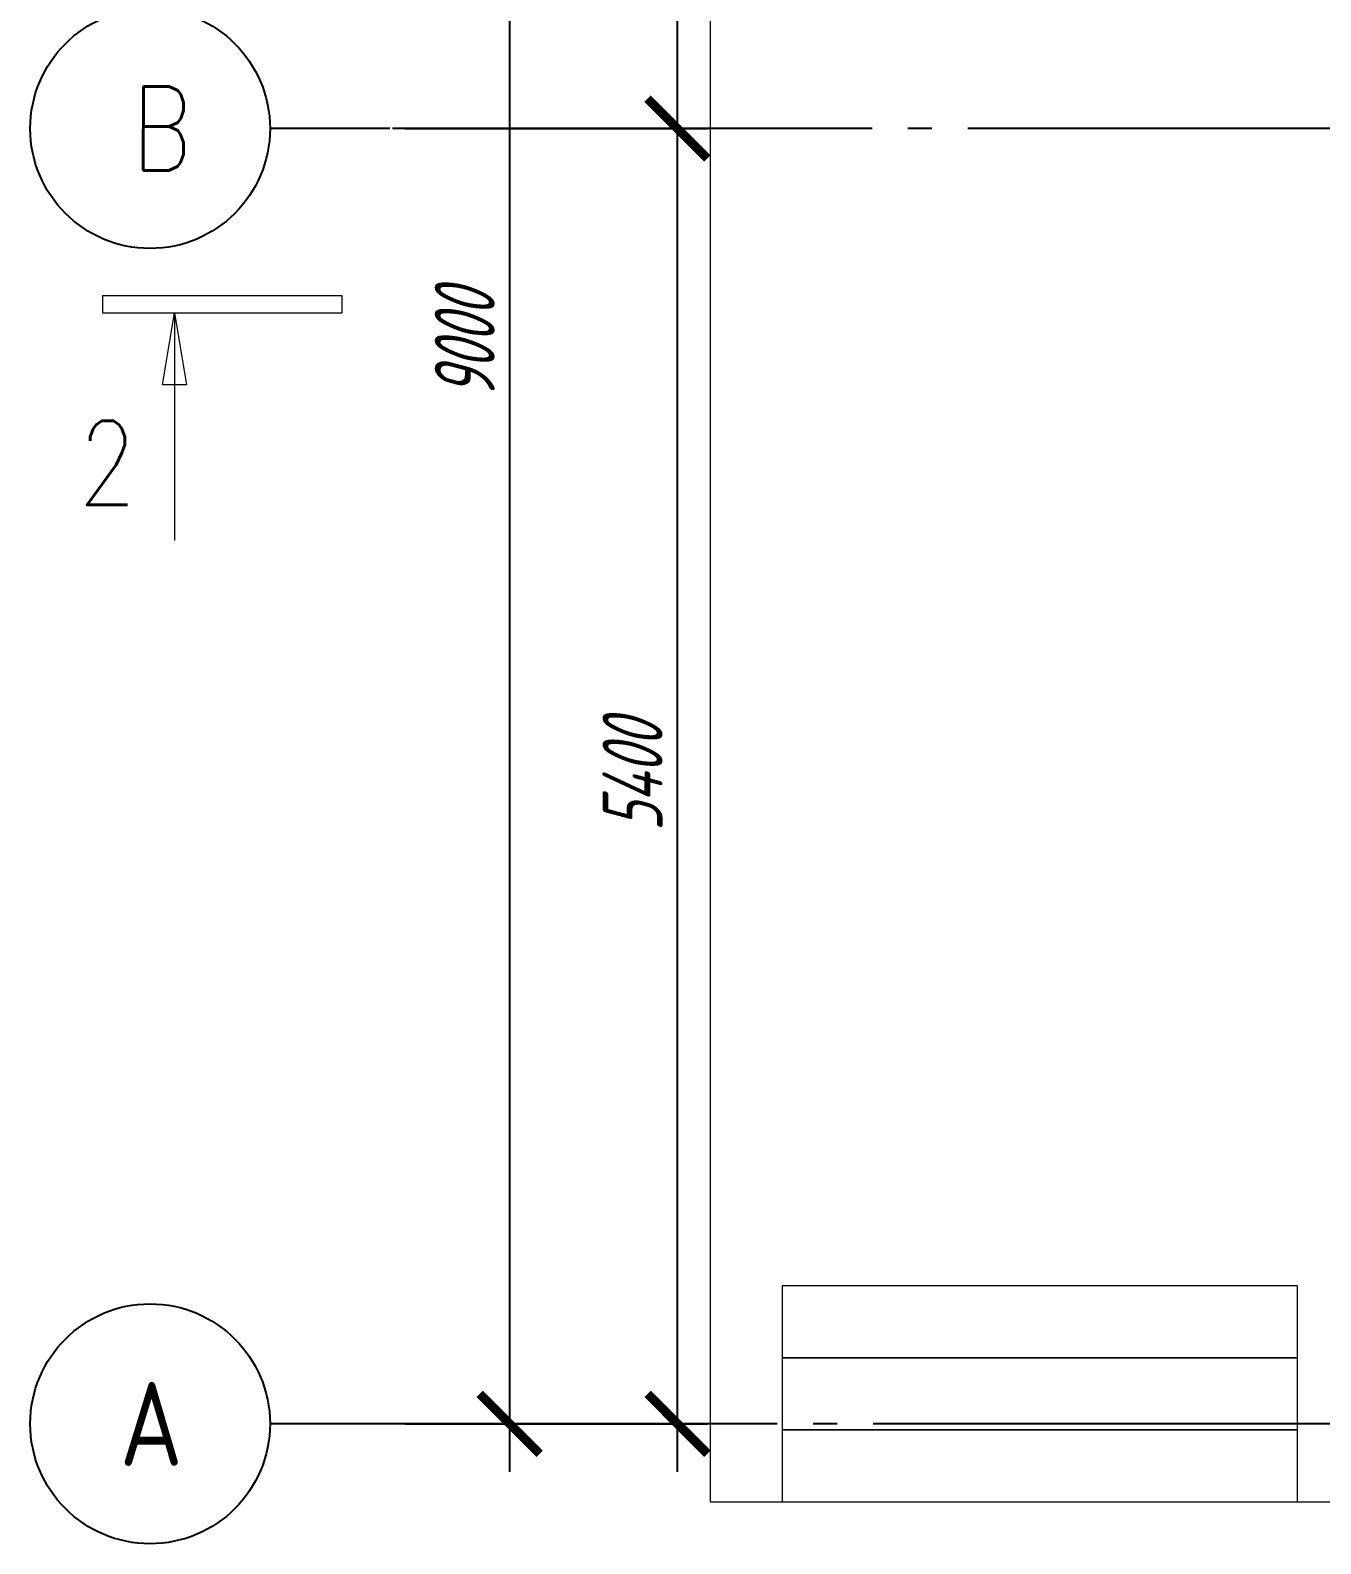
# Model space of a CAD drawing. Header units: millimetres. Extents: x 53645 to 137188, y 78097 to 135533.
# Drawn here: x 107267 to 112649, y 103954 to 110264 of the extents above; entities that cross this region are included whole.
import ezdxf

# ---------------------------------------------------------------- set-up
doc = ezdxf.new("R2010")
doc.units = ezdxf.units.MM
doc.linetypes.add('CONTI', pattern=[0])
doc.linetypes.add('GOST2.303 5', pattern=[24, 20, -1.5, 1, -1.5])
doc.layers.add('axis_dim', color=40, linetype='CONTI')
doc.layers.add('mark', color=174, linetype='Continuous', lineweight=15)
doc.layers.add('stair1', color=7, linetype='Continuous', lineweight=15)
doc.styles.add('GOST 2.304', font='CS_Gost2304.shx', dxfattribs={"width": 0.8, "oblique": 15})
doc.dimstyles.new('СПДС', dxfattribs={"dimscale": 100, "dimtxt": 2.5, "dimasz": 2.5, "dimexe": 1.25, "dimexo": 0.625, "dimtad": 1, "dimdec": 0, "dimtxsty": 'GOST 2.304', "dimblk": 'ARCHTICK', "dimblk1": 'ARCHTICK', "dimblk2": 'ARCHTICK', "dimcen": 2.5, "dimdle": 2, "dimadec": 0, "dimazin": 2, "dimtfac": 0.75, "dimtdec": 4, "dimtmove": 1, "dimatfit": 3, "dimfxl": 1, "dimtolj": 1, "dimarcsym": 1})

# ---------------------------------------------------------------- blocks, each defined once
blk = doc.blocks.new('_ArchTick')
at = {"color": 0, "linetype": 'ByBlock', "const_width": 0.15}
blk.add_lwpolyline([(-0.5, -0.5), (0.5, 0.5)], dxfattribs=at)
blk = doc.blocks.new('*D84')
at = {"layer": 'axis_dim', "color": 0, "linetype": 'Continuous', "lineweight": -2, "ltscale": 100, "transparency": 16777216}
for p, q in [((109266.3, 104253.9), (109266.3, 113653.9)), ((108828.8, 113453.9), (109391.3, 113453.9)), ((108828.8, 104453.9), (109391.3, 104453.9))]:
    blk.add_line(p, q, dxfattribs=at)
at = {"layer": 'Defpoints', "color": 0, "linetype": 'Continuous', "ltscale": 100, "transparency": 16777216}
for p in [(108766.3, 113453.9), (109266.3, 113453.9), (108766.3, 104453.9)]:
    blk.add_point(p, dxfattribs=at)
at = {"layer": 'axis_dim', "color": 0, "linetype": 'Continuous', "lineweight": -2, "ltscale": 100, "transparency": 16777216, "xscale": 250, "yscale": 250, "zscale": 250}
for p, rotation in [((109266.3, 113453.9), 90), ((109266.3, 104453.9), 270)]:
    blk.add_blockref('_ArchTick', p, dxfattribs=dict(at, rotation=rotation))
at = {"layer": 'axis_dim', "color": 0, "linetype": 'Continuous', "lineweight": -3, "ltscale": 100, "transparency": 16777216, "insert": (109078.8, 108953.9), "char_height": 250, "attachment_point": 5, "rotation": 90, "style": 'GOST 2.304'}
blk.add_mtext('\\A1;9000', dxfattribs=at)
blk = doc.blocks.new('*D85')
at = {"layer": 'axis_dim', "color": 0, "linetype": 'Continuous', "lineweight": -2, "ltscale": 100, "transparency": 16777216}
for p, q in [((109966.3, 104253.9), (109966.3, 110053.9)), ((109522.6, 109853.9), (110091.3, 109853.9)), ((108828.8, 104453.9), (110091.3, 104453.9))]:
    blk.add_line(p, q, dxfattribs=at)
at = {"layer": 'Defpoints', "color": 0, "linetype": 'Continuous', "ltscale": 100, "transparency": 16777216}
for p in [(109460.1, 109853.9), (109966.3, 109853.9), (108766.3, 104453.9)]:
    blk.add_point(p, dxfattribs=at)
at = {"layer": 'axis_dim', "color": 0, "linetype": 'Continuous', "lineweight": -2, "ltscale": 100, "transparency": 16777216, "xscale": 250, "yscale": 250, "zscale": 250}
for p, rotation in [((109966.3, 109853.9), 90), ((109966.3, 104453.9), 270)]:
    blk.add_blockref('_ArchTick', p, dxfattribs=dict(at, rotation=rotation))
at = {"layer": 'axis_dim', "color": 0, "linetype": 'Continuous', "lineweight": -3, "ltscale": 100, "transparency": 16777216, "insert": (109778.8, 107153.9), "char_height": 250, "attachment_point": 5, "rotation": 90, "style": 'GOST 2.304'}
blk.add_mtext('\\A1;5400', dxfattribs=at)
blk = doc.blocks.new('*D86')
at = {"layer": 'axis_dim', "color": 0, "linetype": 'Continuous', "lineweight": -2, "ltscale": 100, "transparency": 16777216}
for p, q in [((109966.3, 109653.9), (109966.3, 113653.9)), ((108828.8, 113453.9), (110091.3, 113453.9)), ((108828.8, 109853.9), (110091.3, 109853.9))]:
    blk.add_line(p, q, dxfattribs=at)
at = {"layer": 'Defpoints', "color": 0, "linetype": 'Continuous', "ltscale": 100, "transparency": 16777216}
for p in [(108766.3, 113453.9), (109966.3, 113453.9), (108766.3, 109853.9)]:
    blk.add_point(p, dxfattribs=at)
at = {"layer": 'axis_dim', "color": 0, "linetype": 'Continuous', "lineweight": -2, "ltscale": 100, "transparency": 16777216, "xscale": 250, "yscale": 250, "zscale": 250}
for p, rotation in [((109966.3, 113453.9), 90), ((109966.3, 109853.9), 270)]:
    blk.add_blockref('_ArchTick', p, dxfattribs=dict(at, rotation=rotation))
at = {"layer": 'axis_dim', "color": 0, "linetype": 'Continuous', "lineweight": -3, "ltscale": 100, "transparency": 16777216, "insert": (109778.8, 111653.9), "char_height": 250, "attachment_point": 5, "rotation": 90, "style": 'GOST 2.304'}
blk.add_mtext('\\A1;3600', dxfattribs=at)

msp = doc.modelspace()

# ---------------------------------------------------------------- linework, layer by layer
at = {"layer": 'axis_dim', "linetype": 'GOST2.303 5', "lineweight": 25, "ltscale": 100}
for points in [[(108766.7, 109853.9), (108266.7, 109853.9)], [(113177.7, 109853.9), (108766.7, 109853.9)], [(108766.7, 104453.9), (108266.7, 104453.9)], [(127181.9, 104453.9), (108766.7, 104453.9)]]:
    msp.add_lwpolyline(points, dxfattribs=at)
at = {"layer": 'axis_dim', "color": 18, "linetype": 'Continuous', "lineweight": 25, "ltscale": 100, "true_color": 0x000000}
for centre in [(107766.7, 109853.9), (107766.7, 104453.9)]:
    msp.add_circle(centre, 500, dxfattribs=at)
at = {"layer": 'mark', "linetype": 'Continuous', "ltscale": 100}
for p, q in [((107567.8, 109155.8), (107567.8, 109085.8)), ((108567.8, 109155.8), (107567.8, 109155.8)), ((108567.8, 109085.8), (108567.8, 109155.8)), ((107567.8, 109085.8), (108567.8, 109085.8)), ((107817.6, 108785.3), (107867.8, 109085.8)), ((107867.8, 109085.8), (107918.1, 108785.3)), ((107918.1, 108785.3), (107817.6, 108785.3))]:
    msp.add_line(p, q, dxfattribs=at)
msp.add_lwpolyline([(107867.8, 109085.8), (107867.8, 108135.8)], dxfattribs=at)
at = {"layer": 'stair1', "ltscale": 75}
for points in [[(113102.3, 113778.9), (110102.3, 113778.9), (110102.3, 109253.8), (110102.3, 104128.9), (113102.3, 104128.9)], [(110402.3, 105028.9), (110402.3, 104728.9), (112552.2, 104728.9), (112552.2, 105028.9)], [(110402.3, 104728.9), (110402.3, 104428.9), (112552.2, 104428.9), (112552.2, 104728.9)], [(110402.3, 104428.9), (110402.3, 104128.9), (112552.2, 104128.9), (112552.2, 104428.9)]]:
    msp.add_lwpolyline(points, close=True, dxfattribs=at)

# ---------------------------------------------------------------- texts
at = {"layer": 'axis_dim', "color": 18, "linetype": 'Continuous', "lineweight": 25, "ltscale": 100, "true_color": 0x000000, "char_height": 350, "attachment_point": 1, "style": 'GOST 2.304'}
for s, insert, width in [('{\\Fsimplex|c0;\\Q0.2618;B}', (107689.1, 110028.9), 506.731), ('\\Fsimplex.shx;\\W0.8000000000;\\Q0.2617993878;\\T1.0000000000;\\o\\lА', (107640, 104628.9), 492.949)]:
    msp.add_mtext(s, dxfattribs=dict(at, insert=insert, width=width))
at = {"layer": 'mark', "linetype": 'Continuous', "ltscale": 100, "insert": (107467.9, 108635.8), "char_height": 350, "width": 515.534, "attachment_point": 1, "style": 'GOST 2.304'}
msp.add_mtext('\\Fsimplex.shx;\\W0.8000000000;\\Q0.2617993878;\\T1.0000000000;\\o\\l2', dxfattribs=at)

# ---------------------------------------------------------------- dimensions: what is measured, and where the dimension line sits
at = {"layer": 'axis_dim', "color": 18, "linetype": 'Continuous', "lineweight": -3, "ltscale": 100, "true_color": 0x000000}
for base, p1, p2, picture, middle in [((109266.3, 113453.9), (108766.3, 104453.9), (108766.3, 113453.9), '*D84', (109078.8, 108953.9)), ((109966.3, 113453.9), (108766.3, 109853.9), (108766.3, 113453.9), '*D86', (109778.8, 111653.9)), ((109966.3, 109853.9), (108766.3, 104453.9), (109460.1, 109853.9), '*D85', (109778.8, 107153.9))]:
    dim = msp.add_linear_dim(base=base, p1=p1, p2=p2, angle=270, dimstyle='СПДС', override={"dimscale": 100, "dimsah": 1}, dxfattribs=at)
    dim.commit()
    dim.dimension.update_dxf_attribs({"geometry": picture, "text_midpoint": middle})

doc.saveas('drawing.dxf')
